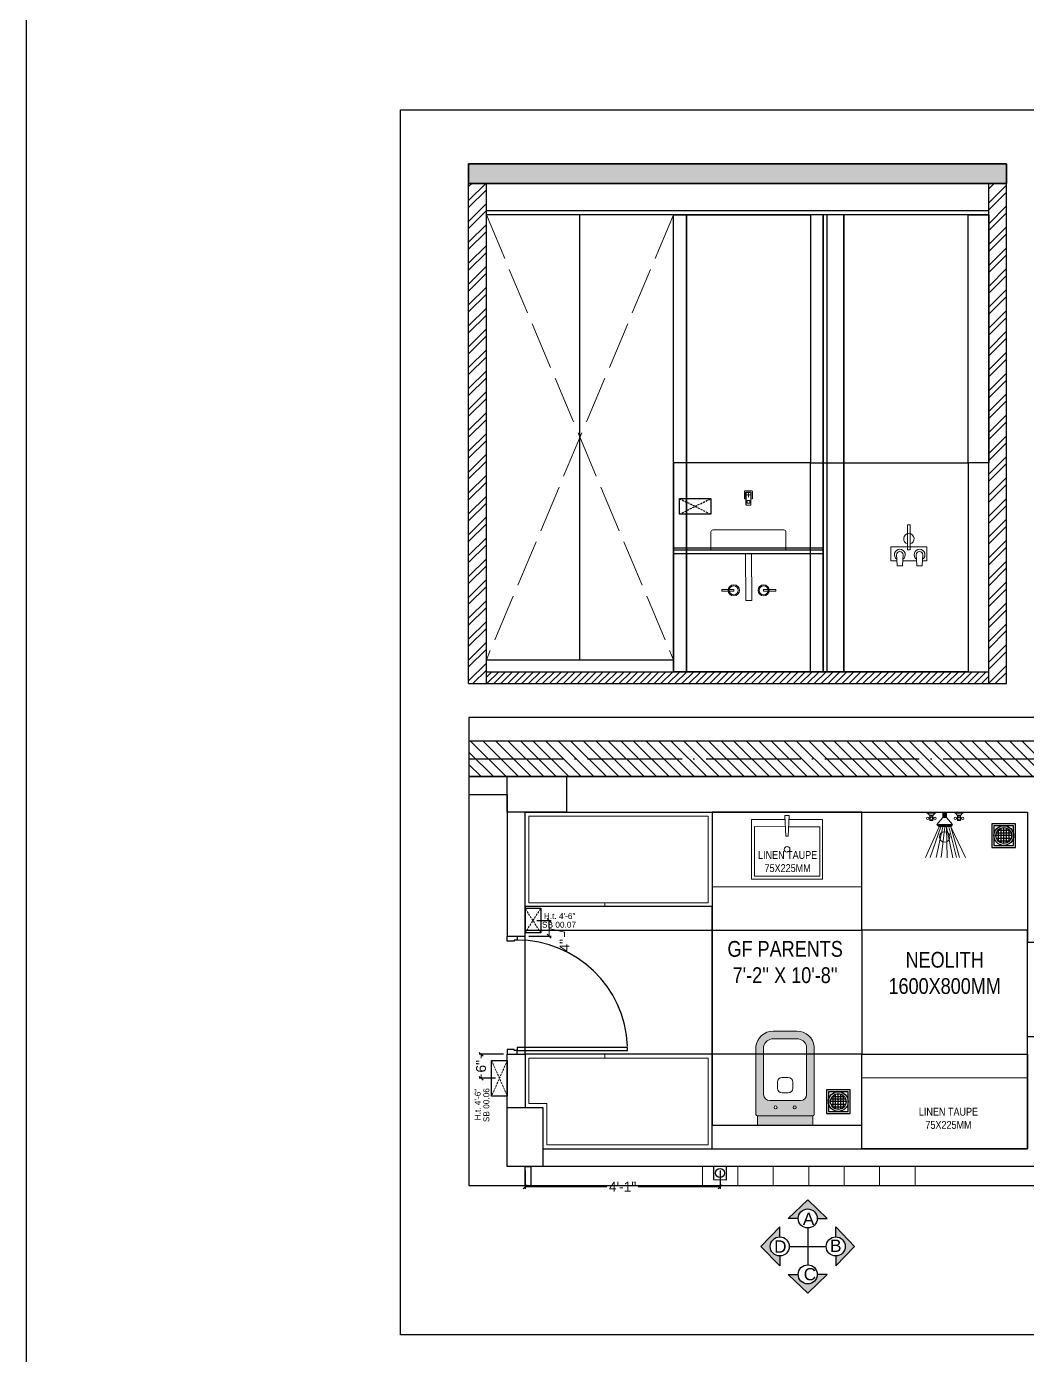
# Model space of a CAD drawing. Header units: millimetres. Extents: x 56222 to 3066687, y -650199 to -121287.
# Drawn here: x 155066.7 to 155320.7, y -180754.7 to -180417.3 of the extents above; entities that cross this region are included whole.
import ezdxf

# ---------------------------------------------------------------- set-up
doc = ezdxf.new("R2010")
doc.units = ezdxf.units.MM
doc.header["$MEASUREMENT"] = 0
doc.header["$PDMODE"] = 35
for name, pattern in [('ACAD_ISO02W100', [15, 12, -3]), ('ACAD_ISO04W100', [30, 24, -3, 0, -3]), ('DASHED', [0.75, 0.5, -0.25]), ('DASHED2', [0.375, 0.25, -0.125])]:
    doc.linetypes.add(name, pattern=pattern)
doc.layers.get('Defpoints').update_dxf_attribs({"color": 220})
for name, color, linetype in [('AR DOOR', 40, 'Continuous'), ('AR ELE-5', 134, 'Continuous'), ('SANIT', 232, 'Continuous'), ('str coll', 6, 'Continuous')]:
    doc.layers.add(name, color=color, linetype=linetype)
for name, color, linetype, lineweight in [('COLUMN', 1, 'Continuous', 30), ('dim05', 1, 'Continuous', 13), ('DIMENSIONS', 164, 'Continuous', 9), ('el', 7, 'Continuous', 20), ('ELEC-wires', 1, 'DASHED2', 13), ('Electrical', 84, 'Continuous', 30), ('FIRST FLOOR ( TEXT )', 7, 'Continuous', 9), ('Flooring', 253, 'Continuous', 30), ('FURNITURE', 32, 'Continuous', 9), ('GROUND FLOOR', 7, 'Continuous', 9), ('GROUND FLOOR  ( HATCH )', 251, 'Continuous', 9), ('GROUND FLOOR  ( PLINE )', 251, 'Continuous', 30), ('GROUND FLOOR ( STAIR )', 251, 'Continuous', 9), ('HACHA', 253, 'Continuous', 5), ('INT-MISCELLENOUS', 250, 'Continuous', 0), ('Text', 7, 'Continuous', 15), ('TILE', 14, 'Continuous', 9), ('UTILITY', 48, 'Continuous', 9), ('wall', 7, 'Continuous', 30), ('X_PLOT', 1, 'Continuous', 9), ('XX~SLAB ( BEAM )~ ( DIM )', 7, 'Continuous', 9), ('XX~STR BEAM', 5, 'ACAD_ISO02W100', 9)]:
    doc.layers.add(name, color=color, linetype=linetype, lineweight=lineweight)
doc.layers.add('hatch', color=253, linetype='Continuous', lineweight=0, transparency=0.4)
doc.styles.add('Arial', font='arial.ttf')
doc.styles.add('KATHA', font='swissc.ttf')
doc.styles.get("Standard").update_dxf_attribs({"font": 'arial.ttf', "height": 6})
doc.dimstyles.new('ISO-25', dxfattribs={"dimtxt": 2.5, "dimasz": 1, "dimexe": 0.5, "dimexo": 1, "dimtad": 0, "dimdec": 1, "dimlunit": 4, "dimtxsty": 'Standard', "dimblk": 'OBLIQUE', "dimcen": 2.5, "dimclrd": 1, "dimclre": 1, "dimclrt": 5, "dimadec": 0, "dimazin": 0, "dimtfac": 1, "dimtdec": 1, "dimtmove": 0, "dimatfit": 3, "dimfxl": 1, "dimlwd": -1, "dimarcsym": 0})

# ---------------------------------------------------------------- blocks, each defined once
blk = doc.blocks.new('404COK-E')
for p, q in [((0.82, 0, 1), (0.7, -2.68, 1)), ((-0.82, 0, 1), (-0.7, -2.68, 1)), ((-0.57, -2.8, 1), (0.57, -2.8, 1))]:
    blk.add_line(p, q)
for centre, radius, start, end in [((0, 0, 1), 1.38, 304.096, 235.904), ((0, 0, 1), 0.824, 0, 180), ((-0.57, -2.68, 1), 0.125, 180, 270), ((0.57, -2.68, 1), 0.125, 270, 0)]:
    blk.add_arc(centre, radius, start, end)
blk = doc.blocks.new('28')
at = {"layer": 'INT-MISCELLENOUS'}
for p, q in [((2734, 15226), (2801, 15226)), ((2734, 15158), (2734, 15225)), ((2747, 15158), (2734, 15158)), ((2744, 15215), (2744, 15169)), ((2744, 15214), (2744, 15170)), ((2791, 15215), (2745, 15215)), ((2745, 15214), (2745, 15170)), ((2746, 15213), (2745, 15191)), ((2745, 15190), (2745, 15169)), ((2745, 15169), (2745, 15169)), ((2745, 15169), (2747, 15169)), ((2790, 15215), (2746, 15215)), ((2790, 15215), (2746, 15215)), ((2746, 15213), (2748, 15212)), ((2746, 15168), (2747, 15168)), ((2746, 15168), (2747, 15168)), ((2789, 15213), (2747, 15213)), ((2747, 15166), (2747, 15105)), ((2748, 15212), (2748, 15105)), ((2788, 15192), (2748, 15192)), ((2756, 15143), (2756, 15122)), ((2778, 15145), (2758, 15145)), ((2763, 15192), (2773, 15192)), ((2768, 15212), (2768, 15172)), ((2780, 15122), (2780, 15143)), ((2788, 15212), (2790, 15213)), ((2788, 15105), (2788, 15212)), ((2789, 15169), (2790, 15169)), ((2789, 15168), (2791, 15168)), ((2789, 15168), (2790, 15168)), ((2789, 15168), (2790, 15168)), ((2789, 15105), (2789, 15166)), ((2801, 15158), (2789, 15158)), ((2791, 15191), (2790, 15213)), ((2790, 15169), (2790, 15169)), ((2791, 15170), (2791, 15214)), ((2791, 15169), (2791, 15190)), ((2792, 15169), (2792, 15215)), ((2792, 15170), (2792, 15214)), ((2802, 15225), (2802, 15158)), ((2788, 15104), (2748, 15104)), ((2748, 15104), (2748, 15104)), ((2758, 15120), (2778, 15120)), ((2788, 15104), (2788, 15104))]:
    blk.add_line(p, q, dxfattribs=at)
for centre, radius, start, end in [((2734, 15225), 0.5, 90, 180), ((2734, 15158), 0.5, 180, 270), ((2745, 15215), 0.5, 90, 180), ((2746, 15214), 1.75, 90, 180), ((2746, 15170), 1.75, 180, 270), ((2745, 15169), 0.5, 180, 270), ((2746, 15214), 1.54, 90, 180), ((2745, 15190), 0.5, 176.8709, 180.0001), ((2746, 15170), 1.54, 180, 270), ((2745, 15169), 0.5, 180.0001, 270), ((2747, 15213), 0.5, 90, 176.8709), ((2789, 15213), 0.5, 3.1291, 90), ((2790, 15214), 1.75, 0, 90), ((2790, 15214), 1.54, 0, 90), ((2790, 15170), 1.75, 270, 0), ((2790, 15170), 1.54, 270, 0), ((2790, 15169), 0.5, 270, 359.9999), ((2791, 15215), 0.5, 0, 90), ((2790, 15190), 0.5, 0, 3.1291), ((2791, 15169), 0.5, 270, 0), ((2801, 15225), 0.5, 0, 90), ((2801, 15158), 0.5, 270, 0), ((2748, 15105), 0.5, 180, 270), ((2788, 15105), 0.5, 270, 0)]:
    blk.add_arc(centre, radius, start, end, dxfattribs=at)
blk.add_ellipse((2789, 15166), major_axis=(0, -3.5), ratio=0.087489, start_param=4.267199, end_param=4.712542, dxfattribs=at)
for points, knots in [([(2747, 15169), (2747, 15169), (2747, 15169), (2747, 15169), (2747, 15168), (2747, 15167), (2747, 15167), (2747, 15166)], [0.1341546, 0.1341546, 0.1341546, 0.1341546, 0.2729105, 0.4084535, 0.5742392, 0.7712264, 1, 1, 1, 1]), ([(2756, 15143), (2756, 15143), (2756, 15144), (2756, 15144), (2757, 15145), (2757, 15145), (2758, 15145)], [0, 0, 0, 0, 0.263778, 0.516477, 0.767899, 1, 1, 1, 1]), ([(2778, 15145), (2778, 15145), (2779, 15145), (2780, 15144), (2780, 15144), (2780, 15143), (2780, 15143)], [0, 0, 0, 0, 0.263778, 0.516477, 0.767899, 1, 1, 1, 1]), ([(2789, 15168), (2789, 15168), (2789, 15168), (2789, 15169), (2789, 15169), (2789, 15169), (2789, 15169), (2789, 15169)], [0, 0, 0, 0, 0.01693, 0.2332864, 0.4356781, 0.6238469, 0.7791071, 0.7791071, 0.7791071, 0.7791071]), ([(2758, 15120), (2757, 15120), (2757, 15120), (2756, 15121), (2756, 15122), (2756, 15122), (2756, 15122)], [0, 0, 0, 0, 0.263778, 0.516477, 0.767899, 1, 1, 1, 1]), ([(2780, 15122), (2780, 15122), (2780, 15121), (2780, 15121), (2779, 15120), (2778, 15120), (2778, 15120)], [0, 0, 0, 0, 0.263778, 0.516477, 0.767899, 1, 1, 1, 1])]:
    blk.add_open_spline(points, degree=3, knots=knots, dxfattribs=at)
blk = doc.blocks.new('A$C3EC62B37')
at = {"layer": 'FURNITURE', "lineweight": 30, "ltscale": 0.25, "true_color": 0xffffff}
h = blk.add_hatch(color=7, dxfattribs=at)
h.dxf.hatch_style = 1
h.paths.add_polyline_path([(-12.22, 0), (-12.22, 2.35), (-26.26, 2.35), (-26.26, 0)])
h.paths.add_polyline_path([(-26.26, 2.35), (-12.22, 2.35, 0.414214), (-11.83, 2.74), (-11.83, 19.96, 0.388639), (-16.24, 23.87), (-22.38, 23.87, 0.379499), (-26.65, 19.96), (-26.65, 2.74, 0.414214)])
h.paths.add_polyline_path([(-15.35, 6.26), (-23.13, 6.26, -0.414214), (-24.7, 7.83), (-24.7, 19.96, -0.349567), (-22.37, 21.91), (-16.24, 21.91, -0.364948), (-13.78, 19.96), (-13.78, 7.83, -0.414214)], flags=16)
h.paths.add_polyline_path([(-18.46, 8.22), (-20.02, 8.22, -0.414214), (-21.2, 9.39), (-21.2, 10.96, -0.414214), (-20.02, 12.13), (-18.46, 12.13, -0.414214), (-17.28, 10.96), (-17.28, 9.39, -0.414214)], flags=0)
h.paths.add_polyline_path([(-22.06, 4.53, -1), (-21.27, 4.53, -1)], flags=16)
at = {"layer": 'FURNITURE', "color": 0, "linetype": 'ByBlock', "lineweight": -2}
for p, q in [((-22.24, 23.87), (-16.24, 23.87)), ((-22.24, 21.91), (-16.24, 21.91)), ((-26.65, 2.74), (-26.65, 19.96)), ((-24.7, 7.83), (-24.7, 19.96)), ((-13.78, 7.83), (-13.78, 19.96)), ((-11.83, 2.74), (-11.83, 19.96)), ((-21.2, 9.39), (-21.2, 10.96)), ((-20.02, 12.13), (-18.46, 12.13)), ((-17.28, 9.39), (-17.28, 10.96)), ((-20.02, 8.22), (-18.46, 8.22)), ((-23.13, 6.26), (-15.35, 6.26)), ((-26.26, 2.35), (-12.22, 2.35)), ((-26.26, 2.35), (-26.26, 0)), ((-26.26, 0), (-12.22, 0)), ((-26.26, 0), (-12.22, 0)), ((-12.22, 2.35), (-12.22, 0))]:
    blk.add_line(p, q, dxfattribs=at)
for centre in [(-21.66, 4.53), (-16.81, 4.53)]:
    blk.add_circle(centre, 0.391, dxfattribs=at)
for centre, radius, start, end in [((-22.31, 19.5), 4.37, 89.0873, 174.0395), ((-16.17, 19.5), 4.37, 5.9605, 90.9127), ((-22.31, 19.48), 2.44, 88.437, 168.6348), ((-16.17, 19.48), 2.44, 11.3652, 91.563), ((-20.02, 10.96), 1.17, 90, 180), ((-18.46, 10.96), 1.17, 0, 90), ((-23.13, 7.83), 1.57, 180, 270), ((-20.02, 9.39), 1.17, 180, 270), ((-18.46, 9.39), 1.17, 270, 0), ((-15.35, 7.83), 1.57, 270, 0), ((-26.26, 2.74), 0.391, 180, 270), ((-12.22, 2.74), 0.391, 270, 0)]:
    blk.add_arc(centre, radius, start, end, dxfattribs=at)
blk = doc.blocks.new('*U25')
for points in [[(-40, 0), (0, 0), (0, 30), (10, 30), (10, 100), (-40, 100)], [(0, 0), (0, -1120), (30, -1120), (30, 0)], [(1160, 0), (1120, 0), (1120, 30), (1110, 30), (1110, 100), (1160, 100)]]:
    blk.add_lwpolyline(points, close=True)
at = {"layer": 'AR ELE-5', "linetype": 'ByBlock', "ltscale": 15}
blk.add_arc((-2, 1), 1122, 272.373, 359.9653, dxfattribs=at)
blk = doc.blocks.new('A$C07311617')
at = {"layer": 'UTILITY'}
h = blk.add_hatch(color=7, dxfattribs=at)
h.paths.add_polyline_path([(-3.13, 2.02), (-3.13, 0), (-3.74, 0), (-3.74, 0.46), (-3.74, 1.42)])
h.paths.add_polyline_path([(-3.13, 0), (-3.13, -0.46), (-3.13, -2.02), (-3.74, -1.59), (-3.74, -0.46), (-3.74, 0)])
h = blk.add_hatch(color=7, dxfattribs=at)
h.paths.add_polyline_path([(0, 0.46), (0, 0), (-1.35, 0), (-1.35, 0.46)])
h.paths.add_polyline_path([(0, 0), (0, -0.46), (-1.35, -0.46), (-1.35, 0)])
at = {"layer": 'UTILITY', "color": 7}
for p, q in [((-3.74, 1.42), (-11.52, 4.9)), ((-3.74, 0.94), (-11.52, 3.66)), ((-1.74, 3.79), (-1.74, 4.05)), ((-1.47, 3.79), (-1.47, 4.05)), ((-0.8, 3.9), (-0.8, 2.88)), ((-0.27, 2.44), (-0.27, 4.33)), ((-3.74, 0.46), (-11.52, 2.15)), ((-3.74, 0), (-11.52, 0.93)), ((-3.13, 2.02), (-3.74, 1.42)), ((-3.13, -0.46), (-3.13, 2.02)), ((-1.35, 0.46), (-3.13, 2.02)), ((-3.13, 0.46), (-3.13, 1.42)), ((-1.74, 2.99), (-1.74, 2.72)), ((-1.47, 2.99), (-1.47, 2.72)), ((-1.35, -0.46), (-1.35, 0.46)), ((-1.35, 0.46), (0, 0.46)), ((0, -0.46), (0, 0.46)), ((-3.74, -0.46), (-11.62, -0.61)), ((-3.74, -0.46), (-11.57, -2.09)), ((-3.74, -1.03), (-11.52, -2.96)), ((-3.74, -1.59), (-11.52, -5.3)), ((-3.74, -1.59), (-11.52, -3.73)), ((-3.74, -1.59), (-3.13, -2.02)), ((-3.13, -0.46), (-3.13, -2.02)), ((-1.35, -0.46), (-3.13, -2.02)), ((-1.74, -3.22), (-1.74, -2.95)), ((-1.47, -3.22), (-1.47, -2.95)), ((-1.35, -0.46), (0, -0.46)), ((-0.8, -4.13), (-0.8, -3.11)), ((-0.27, -2.68), (-0.27, -4.56)), ((-1.74, -4.02), (-1.74, -4.29)), ((-1.47, -4.02), (-1.47, -4.29))]:
    blk.add_line(p, q, dxfattribs=at)
for points in [[(-1.07, 2.99), (-2.14, 2.99), (-2.14, 3.79), (-1.07, 3.79)], [(-1.07, -3.22), (-2.14, -3.22), (-2.14, -4.02), (-1.07, -4.02)]]:
    blk.add_lwpolyline(points, close=True, dxfattribs=at)
for points in [[(-1.35, 0.46), (-3.13, 2.02)], [(-3.13, -2.02), (-1.35, -0.46)]]:
    blk.add_lwpolyline(points, dxfattribs=at)
for centre, radius in [((-1.6, 4.32), 0.298), ((-1.6, 3.39), 0.298), ((-6.31, 0), 1.33), ((-1.6, 2.45), 0.298), ((-1.6, -2.69), 0.298), ((-1.6, -3.62), 0.298), ((-1.6, -4.55), 0.298)]:
    blk.add_circle(centre, radius, dxfattribs=at)
for centre, start, end in [((-1.47, 5.26), 285.2551, 344.7449), ((-1.47, 1.52), 15.2551, 74.7449), ((-1.47, -1.75), 285.2551, 344.7449), ((-1.47, -5.49), 15.2551, 74.7449)]:
    blk.add_arc(centre, 1.52, start, end, dxfattribs=at)
blk = doc.blocks.new('6616')
at = {"color": 242, "linetype": 'DASHED', "true_color": 0xcd2027}
for p, q in [((386784.79, -36915.77), (386775.78, -36911.78)), ((386784.79, -36911.78), (386775.78, -36915.77))]:
    blk.add_line(p, q, dxfattribs=at)
at = {"layer": 'ELEC-wires', "color": 5, "linetype": 'ByBlock', "lineweight": 30, "ltscale": 4}
blk.add_lwpolyline([(386775.78, -36911.78), (386784.79, -36911.78), (386784.79, -36915.77), (386775.78, -36915.77)], close=True, dxfattribs=at)
blk = doc.blocks.new('_Oblique')
at = {"layer": 'wall', "color": 0, "lineweight": -2}
blk.add_line((-0.5, -0.5), (0.5, 0.5), dxfattribs=at)
blk = doc.blocks.new('*D522')
at = {"layer": 'Defpoints', "color": 0, "lineweight": 25, "transparency": 16777216}
for p in [(155195.22, -180644.26), (155199.36, -180644.26), (155193.22, -180648.21)]:
    blk.add_point(p, dxfattribs=at)
at = {"layer": 'dim05', "color": 1, "linetype": 'Continuous', "lineweight": -2, "transparency": 16777216}
for p, q in [((155196.22, -180644.26), (155199.86, -180644.26)), ((155194.22, -180648.21), (155199.86, -180648.21))]:
    blk.add_line(p, q, dxfattribs=at)
at = {"layer": 'dim05', "color": 1, "linetype": 'Continuous', "transparency": 16777216}
for p, q in [((155199.36, -180648.21), (155199.36, -180644.26)), ((155199.36, -180646.23), (155203.24, -180647.17)), ((155203.24, -180647.17), (155203.24, -180648.42))]:
    blk.add_line(p, q, dxfattribs=at)
at = {"layer": 'dim05', "color": 1, "transparency": 16777216}
for p, rotation in [((155199.36, -180644.26), 90), ((155199.36, -180648.21), 270)]:
    blk.add_blockref('_Oblique', p, dxfattribs=dict(at, rotation=rotation))
at = {"layer": 'dim05', "color": 5, "lineweight": 25, "transparency": 16777216, "insert": (155203.24, -180650.53), "char_height": 2.5, "attachment_point": 5, "rotation": 90, "style": 'Arial'}
blk.add_mtext('4"', dxfattribs=at)
blk = doc.blocks.new('*D523')
at = {"layer": 'Defpoints', "color": 0, "lineweight": 25, "transparency": 16777216}
for p in [(155182.06, -180678.21), (155188.72, -180678.21), (155186.72, -180684.3)]:
    blk.add_point(p, dxfattribs=at)
at = {"layer": 'dim05', "color": 1, "linetype": 'Continuous', "lineweight": -2, "transparency": 16777216}
for p, q in [((155187.72, -180678.21), (155181.56, -180678.21)), ((155185.72, -180684.3), (155181.56, -180684.3))]:
    blk.add_line(p, q, dxfattribs=at)
at = {"layer": 'dim05', "color": 1, "linetype": 'Continuous', "transparency": 16777216}
for p, q in [((155182.06, -180678.21), (155182.06, -180679.19)), ((155182.06, -180684.3), (155182.06, -180683.32))]:
    blk.add_line(p, q, dxfattribs=at)
at = {"layer": 'dim05', "color": 1, "transparency": 16777216}
for p, rotation in [((155182.06, -180678.21), 90), ((155182.06, -180684.3), 270)]:
    blk.add_blockref('_Oblique', p, dxfattribs=dict(at, rotation=rotation))
at = {"layer": 'dim05', "color": 5, "lineweight": 25, "transparency": 16777216, "insert": (155182.06, -180681.25), "char_height": 2.5, "attachment_point": 5, "rotation": 90, "style": 'Arial'}
blk.add_mtext('6"', dxfattribs=at)
blk = doc.blocks.new('*D524')
at = {"layer": 'Defpoints', "color": 0, "lineweight": 25, "transparency": 16777216}
for p in [(155193.22, -180706.71), (155242.71, -180706.71), (155242.71, -180711.83)]:
    blk.add_point(p, dxfattribs=at)
at = {"layer": 'dim05', "color": 1, "linetype": 'Continuous', "lineweight": -2, "transparency": 16777216}
for p, q in [((155193.22, -180707.71), (155193.22, -180712.33)), ((155242.71, -180707.71), (155242.71, -180712.33))]:
    blk.add_line(p, q, dxfattribs=at)
at = {"layer": 'dim05', "color": 1, "linetype": 'Continuous', "transparency": 16777216}
for p, q in [((155193.22, -180711.83), (155213.97, -180711.83)), ((155242.71, -180711.83), (155221.96, -180711.83))]:
    blk.add_line(p, q, dxfattribs=at)
at = {"layer": 'dim05', "color": 1, "transparency": 16777216, "rotation": 180}
blk.add_blockref('_Oblique', (155193.22, -180711.83), dxfattribs=at)
at = {"layer": 'dim05', "color": 1, "transparency": 16777216}
blk.add_blockref('_Oblique', (155242.71, -180711.83), dxfattribs=at)
at = {"layer": 'dim05', "color": 5, "lineweight": 25, "transparency": 16777216, "insert": (155217.97, -180711.83), "char_height": 2.5, "attachment_point": 5, "style": 'Arial'}
blk.add_mtext('4\'-1"', dxfattribs=at)
blk = doc.blocks.new('NAHNYsquare')
at = {"color": 253}
for p, q in [((5, -2.99), (1, -2.99)), ((4.89, -2.32), (1.11, -2.32)), ((4.49, -1.65), (1.51, -1.65)), ((1.67, -4.48), (1.67, -1.49)), ((2.33, -4.87), (2.33, -1.1)), ((3, -0.99), (3, -4.99)), ((3.67, -4.87), (3.67, -1.1)), ((4.33, -4.48), (4.33, -1.49)), ((4.89, -3.65), (1.11, -3.65)), ((4.49, -4.32), (1.51, -4.32))]:
    blk.add_line(p, q, dxfattribs=at)
for points in [[(0, -5.99), (6, -5.99), (6, 0.01), (0, 0.01)], [(0.5, -5.49), (5.5, -5.49), (5.5, -0.49), (0.5, -0.49)]]:
    blk.add_lwpolyline(points, close=True)
for radius in [2.5, 2]:
    blk.add_circle((3, -2.99), radius)

msp = doc.modelspace()

# ---------------------------------------------------------------- hatches: boundary and pattern name
at = {"layer": 'GROUND FLOOR  ( HATCH )'}
h = msp.add_hatch(dxfattribs=at)
h.set_pattern_fill('ANSI31', color=6, scale=18, angle=90, style=0)
h.set_pattern_definition([(135, (-7275.956, -297139.3955), (-1.590990258, -1.590990258), [])])
h.paths.add_polyline_path([(155178.979, -180598.71), (155178.979, -180607.71), (155343.218, -180607.71), (155343.218, -180598.71)])
at = {"layer": 'hatch'}
h = msp.add_hatch(dxfattribs=at)
h.set_pattern_fill('AR-CONC', color=256, scale=0.5)
h.set_pattern_definition([(50, (10306.8077, -2394.3197), (3.586300913, -0.313760675), [0.375, -4.125]), (355, (10306.8077, -2394.3197), (-0.69375667, 3.76096067), [0.3, -3.3]), (100.4514445, (10307.1066, -2394.346), (2.892544234, 3.447199955), [0.31870096, -3.50571056]), (46.1842, (10306.8077, -2393.3197), (5.33620665, -0.8275964), [0.5625, -6.1875]), (96.6356355, (10307.2524, -2393.3887), (4.67330973, 4.870593), [0.47805171, -5.2585688]), (351.184164, (10306.8077, -2393.3197), (4.67330973, 4.870593), [0.45, -4.95]), (21, (10307.3077, -2393.5697), (2.98453526, -2.013094453), [0.375, -4.125]), (326, (10307.3077, -2393.5697), (1.21657666, 3.625750225), [0.3, -3.3]), (71.4514447, (10307.5564, -2393.7374), (4.201111884, 1.612655764), [0.31870095, -3.50571056]), (37.5, (10306.8077, -2394.3197), (0.0607992766, 1.664469269), [0, -3.26, 0, -3.35, 0, -3.3125]), (7.5, (10306.8077, -2394.3197), (1.315347687, 1.97205856), [0, -1.91, 0, -3.185, 0, -1.2625]), (327.5, (10305.6927, -2394.3197), (2.669112181, -0.112774359), [0, -1.25, 0, -3.9, 0, -5.175]), (317.5, (10305.1927, -2394.3197), (2.915930847, 0.500524912), [0, -1.625, 0, -2.59, 0, -3.675])])
h.paths.add_polyline_path([(155178.91, -180452.08), (155178.91, -180457.08), (155315.41, -180457.08), (155315.41, -180452.08)])
at = {"layer": 'hatch', "ltscale": 10}
h = msp.add_hatch(dxfattribs=at)
h.set_pattern_fill('ANSI32', color=256, scale=10, style=0)
h.set_pattern_definition([(45, (10306.8077, -2394.3197), (-2.65165043, 2.65165043), []), (45, (10308.5755, -2394.3197), (-2.65165043, 2.65165043), [])])
h.paths.add_polyline_path([(155183.41, -180457.08), (155178.91, -180457.08), (155178.91, -180584.08), (155183.41, -180584.08)])
h.paths.add_polyline_path([(155310.91, -180584.08), (155315.41, -180584.08), (155315.41, -180457.08), (155310.91, -180457.08)])
at = {"layer": 'hatch'}
h = msp.add_hatch(dxfattribs=at)
h.set_pattern_fill('ANSI31', color=256, scale=10)
h.set_pattern_definition([(45, (10306.8077, -2394.3197), (-0.8838834765, 0.8838834765), [])])
h.paths.add_polyline_path([(155183.41, -180581.08), (155183.41, -180584.08), (155310.91, -180584.08), (155310.91, -180581.08)])
at = {"layer": 'Text', "true_color": 0x939598}
h = msp.add_hatch(color=252, dxfattribs=at)
h.dxf.hatch_style = 1
h.paths.add_polyline_path([(155276.83, -180726.986), (155272.069, -180722.032), (155272.069, -180724.566, -1), (155272.069, -180729.407), (155272.069, -180731.941)])
h.paths.add_polyline_path([(155269.921, -180734.089), (155267.387, -180734.089, -0.4142136), (155264.966, -180736.509, -0.4142136), (155262.546, -180734.089), (155260.012, -180734.089), (155264.966, -180738.85)])
h.paths.add_polyline_path([(155257.864, -180731.941), (155257.864, -180729.407, -1), (155257.864, -180724.566), (155257.864, -180722.032), (155253.102, -180726.986)])
h.paths.add_polyline_path([(155264.966, -180717.464, -0.4142136), (155267.387, -180719.884), (155269.921, -180719.884), (155264.966, -180715.123), (155260.012, -180719.884), (155262.546, -180719.884, -0.4142136)])

# ---------------------------------------------------------------- linework, layer by layer
at = {"color": 6, "lineweight": 30}
for p, q in [((155310.91, -180464.08), (155183.41, -180464.08)), ((155310.91, -180465.08), (155183.41, -180465.08))]:
    msp.add_line(p, q, dxfattribs=at)
at = {"layer": 'COLUMN'}
for points in [[(155188.718, -180616.71), (155188.718, -180607.71), (155203.718, -180607.71), (155203.718, -180616.71)], [(155188.718, -180691.71), (155197.718, -180691.71), (155197.718, -180706.71), (155188.718, -180706.71)]]:
    msp.add_lwpolyline(points, close=True, dxfattribs=at)
at = {"layer": 'dim05', "color": 1, "lineweight": 35}
for p, q in [((155315.41, -180452.08), (155178.91, -180452.08)), ((155178.91, -180452.08), (155178.91, -180457.08)), ((155315.41, -180452.08), (155315.41, -180457.08)), ((155315.41, -180457.08), (155178.91, -180457.08))]:
    msp.add_line(p, q, dxfattribs=at)
at = {"layer": 'DIMENSIONS', "color": 18, "lineweight": 30, "true_color": 0x000000}
for p, q in [((155264.966, -180715.123), (155260.012, -180719.884)), ((155264.966, -180715.123), (155269.921, -180719.884)), ((155262.546, -180719.884), (155260.012, -180719.884)), ((155267.387, -180719.884), (155269.921, -180719.884)), ((155253.102, -180726.986), (155257.864, -180722.032)), ((155257.864, -180724.566), (155257.864, -180722.032)), ((155272.069, -180724.566), (155272.069, -180722.032)), ((155276.83, -180726.986), (155272.069, -180722.032)), ((155253.102, -180726.986), (155257.864, -180731.941)), ((155257.864, -180729.407), (155257.864, -180731.941))]:
    msp.add_line(p, q, dxfattribs=at)
at = {"layer": 'Flooring', "ltscale": 4}
msp.add_line((155183.41, -180581.08), (155310.91, -180581.08), dxfattribs=at)
at = {"layer": 'FURNITURE', "linetype": 'ACAD_ISO02W100', "lineweight": 5}
for p, q in [((155183.41, -180465.08), (155230.91, -180578.08)), ((155230.91, -180465.08), (155183.41, -180578.08))]:
    msp.add_line(p, q, dxfattribs=at)
at = {"layer": 'FURNITURE', "lineweight": 30}
for p, q in [((155207.16, -180578.08), (155207.16, -180465.08)), ((155230.91, -180581.08), (155230.91, -180465.08)), ((155183.41, -180578.08), (155230.91, -180578.08))]:
    msp.add_line(p, q, dxfattribs=at)
at = {"layer": 'FURNITURE'}
for p, q in [((155278.718, -180635.71), (155240.718, -180635.71)), ((155213.468, -180639.71), (155213.468, -180640.71)), ((155213.468, -180679.21), (155213.468, -180678.21))]:
    msp.add_line(p, q, dxfattribs=at)
at = {"layer": 'FURNITURE', "lineweight": 30}
msp.add_lwpolyline([(155193.218, -180640.71), (155193.218, -180616.71), (155240.718, -180616.71), (155240.718, -180640.71)], close=True, dxfattribs=at)
at = {"layer": 'FURNITURE'}
for points in [[(155194.218, -180617.71), (155239.718, -180617.71), (155239.718, -180639.71), (155194.218, -180639.71)], [(155259.439, -180622.828), (155260.01, -180622.828), (155260.268, -180617.531), (155259.188, -180617.531)], [(155278.718, -180702.21), (155278.718, -180684.21), (155320.718, -180684.21), (155320.718, -180702.21)]]:
    msp.add_lwpolyline(points, close=True, dxfattribs=at)
for points in [[(155260.216, -180618.611), (155268.727, -180618.626), (155268.718, -180633.72), (155250.718, -180633.699), (155250.727, -180618.605), (155259.239, -180618.611)], [(155260.128, -180620.412), (155268.005, -180620.426), (155267.998, -180632.999), (155251.438, -180632.98), (155251.446, -180620.406), (155259.324, -180620.411)], [(155198.718, -180701.21), (155239.718, -180701.21), (155239.718, -180679.21), (155194.218, -180679.21), (155194.218, -180690.71)], [(155194.218, -180690.71), (155198.718, -180690.71), (155198.718, -180701.21)]]:
    msp.add_lwpolyline(points, dxfattribs=at)
at = {"layer": 'FURNITURE', "lineweight": 30}
for points in [[(155197.718, -180702.21), (155240.718, -180702.21), (155240.718, -180678.21), (155193.218, -180678.21), (155193.218, -180691.71)], [(155193.218, -180711.499), (155193.218, -180706.71), (155194.718, -180706.71), (155194.718, -180711.499)]]:
    msp.add_lwpolyline(points, dxfattribs=at)
at = {"layer": 'FURNITURE'}
msp.add_circle((155259.722, -180626.173), 0.72, dxfattribs=at)
at = {"layer": 'GROUND FLOOR'}
for p, q in [((155178.979, -180598.71), (155355.684, -180598.71)), ((155178.979, -180607.71), (155355.684, -180607.71)), ((155188.718, -180616.71), (155188.717, -180648.206)), ((155193.218, -180616.71), (155320.718, -180616.71)), ((155193.218, -180616.71), (155193.218, -180691.71)), ((155240.718, -180702.21), (155240.718, -180616.71)), ((155278.718, -180702.21), (155278.718, -180616.71)), ((155320.718, -180670.71), (155320.718, -180616.71)), ((155188.717, -180648.206), (155193.217, -180648.206)), ((155188.718, -180678.21), (155188.718, -180706.71)), ((155188.718, -180678.21), (155193.218, -180678.21)), ((155197.718, -180702.21), (155320.718, -180702.21)), ((155188.718, -180706.71), (155343.218, -180706.71))]:
    msp.add_line(p, q, dxfattribs=at)
at = {"layer": 'GROUND FLOOR', "color": 1, "linetype": 'ACAD_ISO04W100'}
msp.add_line((155178.979, -180603.21), (155343.218, -180603.21), dxfattribs=at)
at = {"layer": 'GROUND FLOOR', "color": 6, "lineweight": 30}
msp.add_lwpolyline([(155178.979, -180607.71), (155343.218, -180607.71), (155343.218, -180598.71), (155178.979, -180598.71)], dxfattribs=at)
at = {"layer": 'GROUND FLOOR  ( PLINE )'}
for points in [[(155178.979, -180612.21), (155188.718, -180612.21), (155188.717, -180648.206), (155193.217, -180648.206), (155193.218, -180616.71), (155320.718, -180616.71), (155320.718, -180649.71), (155325.218, -180649.71), (155325.218, -180616.71), (155343.218, -180616.71), (155343.218, -180607.71), (155178.979, -180607.71)], [(155320.718, -180702.21), (155320.718, -180673.715), (155325.218, -180673.715), (155325.218, -180702.21), (155343.218, -180702.21), (155343.218, -180706.71), (155188.718, -180706.71), (155188.718, -180678.21), (155193.218, -180678.21), (155193.218, -180691.71)], [(155240.718, -180696.21), (155278.718, -180696.21)], [(155197.718, -180702.21), (155320.718, -180702.21)]]:
    msp.add_lwpolyline(points, dxfattribs=at)
at = {"layer": 'GROUND FLOOR ( STAIR )'}
for p, q in [((155238.218, -180706.71), (155238.218, -180711.499)), ((155247.218, -180706.71), (155247.218, -180711.499)), ((155256.218, -180706.71), (155256.218, -180711.499)), ((155265.218, -180706.71), (155265.218, -180711.499)), ((155274.218, -180706.71), (155274.218, -180711.499)), ((155283.218, -180706.71), (155283.218, -180711.499)), ((155292.218, -180706.71), (155292.218, -180711.499))]:
    msp.add_line(p, q, dxfattribs=at)
at = {"layer": 'HACHA', "color": 5, "lineweight": 30}
for p, q in [((155268.91, -180581.08), (155268.91, -180465.08)), ((155269.91, -180581.08), (155269.91, -180465.08))]:
    msp.add_line(p, q, dxfattribs=at)
at = {"layer": 'str coll', "color": 252, "lineweight": 5, "true_color": 0x939598}
for points in [[(155249.155, -180551.08), (155250.666, -180551.08), (155250.744, -180562.963), (155249.233, -180562.963)], [(155246.204, -180560.194), (155243.128, -180560.194), (155243.128, -180560.604), (155246.204, -180560.604)], [(155253.773, -180560.194), (155256.848, -180560.194), (155256.848, -180560.604), (155253.773, -180560.604)]]:
    msp.add_lwpolyline(points, close=True, dxfattribs=at)
for centre, radius in [((155246.204, -180560.399), 1.429), ((155253.773, -180560.399), 1.429), ((155246.204, -180560.399), 1.143), ((155253.773, -180560.399), 1.143)]:
    msp.add_circle(centre, radius, dxfattribs=at)
at = {"layer": 'Text', "color": 18, "lineweight": 30, "true_color": 0x000000}
for p, q in [((155264.966, -180722.305), (155264.966, -180731.668)), ((155276.83, -180726.986), (155272.069, -180731.941)), ((155272.069, -180729.407), (155272.069, -180731.941))]:
    msp.add_line(p, q, dxfattribs=at)
for points in [[(155260.284, -180726.986), (155269.648, -180726.986)], [(155264.966, -180738.85), (155260.014, -180734.085), (155262.546, -180734.087)], [(155264.966, -180738.85), (155269.918, -180734.085), (155267.387, -180734.087)]]:
    msp.add_lwpolyline(points, dxfattribs=at)
for centre in [(155264.966, -180719.884), (155257.864, -180726.986), (155272.069, -180726.986), (155264.966, -180734.089)]:
    msp.add_circle(centre, 2.421, dxfattribs=at)
at = {"layer": 'TILE', "color": 1, "linetype": 'Continuous', "lineweight": 25}
msp.add_lwpolyline([(155066.713, -179491.172), (157411.924, -179491.172), (157411.924, -181613.565), (155066.713, -181613.565)], close=True, dxfattribs=at)
at = {"layer": 'UTILITY', "ltscale": 3}
msp.add_lwpolyline([(155259.427, -180550.08), (155240.394, -180550.08), (155240.394, -180545.578, -0.4142136), (155240.894, -180545.078), (155258.927, -180545.078, -0.4142136), (155259.427, -180545.578)], format="xyb", close=True, dxfattribs=at)
at = {"layer": 'UTILITY', "ltscale": 3, "elevation": 0.5}
msp.add_lwpolyline([(155290.325, -180543.787), (155290.927, -180543.787), (155290.927, -180550.12), (155290.325, -180550.12)], close=True, dxfattribs=at)
at = {"layer": 'UTILITY', "ltscale": 3}
for points, elevation in [([(155287.592, -180552.946), (155286.094, -180552.946), (155286.094, -180549.332), (155295.159, -180549.332), (155295.159, -180552.946), (155294.092, -180552.946)], 0.5), ([(155292.592, -180552.946), (155289.092, -180552.946)], 1)]:
    msp.add_lwpolyline(points, dxfattribs=dict(at, elevation=elevation))
msp.add_arc((155290.626, -180547.316, 0.5), 1.322, 283.15447, 256.84553, dxfattribs=at)
at = {"layer": 'wall', "lineweight": 30}
for p, q in [((155178.91, -180584.08), (155178.91, -180457.08)), ((155183.41, -180584.08), (155183.41, -180457.08)), ((155310.91, -180584.08), (155310.91, -180457.08)), ((155315.41, -180584.08), (155315.41, -180457.08)), ((155178.91, -180584.08), (155315.41, -180584.08))]:
    msp.add_line(p, q, dxfattribs=at)
at = {"layer": 'wall', "color": 18, "lineweight": 25, "true_color": 0x000000}
for p, q in [((155230.91, -180550.08), (155268.91, -180550.08)), ((155230.91, -180551.08), (155268.91, -180551.08))]:
    msp.add_line(p, q, dxfattribs=at)
at = {"layer": 'wall', "lineweight": 30}
msp.add_lwpolyline([(155178.979, -180592.667), (155178.979, -180711.499), (155355.684, -180711.499), (155355.684, -180592.667)], close=True, dxfattribs=at)
at = {"layer": 'X_PLOT', "linetype": 'ACAD_ISO04W100', "lineweight": 30}
msp.add_line((155178.979, -180603.21), (155355.684, -180603.21), dxfattribs=at)
at = {"layer": 'XX~SLAB ( BEAM )~ ( DIM )', "color": 242, "linetype": 'DASHED', "lineweight": 25, "true_color": 0xcd2027}
for p, q in [((155232.392, -180537.08), (155240.392, -180541.08)), ((155232.392, -180541.08), (155240.392, -180537.08))]:
    msp.add_line(p, q, dxfattribs=at)
at = {"layer": 'XX~SLAB ( BEAM )~ ( DIM )', "color": 242, "linetype": 'DASHED', "true_color": 0xcd2027}
for p, q in [((155193.217, -180647.389), (155197.217, -180641.126)), ((155197.217, -180647.389), (155193.218, -180641.126))]:
    msp.add_line(p, q, dxfattribs=at)
at = {"layer": 'XX~SLAB ( BEAM )~ ( DIM )', "color": 1, "lineweight": 30}
msp.add_lwpolyline([(155161.626, -180438.367), (155718.451, -180438.367), (155718.451, -180749.423), (155161.626, -180749.423)], close=True, dxfattribs=at)
at = {"layer": 'XX~SLAB ( BEAM )~ ( DIM )', "color": 27, "lineweight": 25, "true_color": 0x7d5120}
for points in [[(155230.91, -180465.08), (155234.162, -180465.08), (155234.162, -180528.03), (155230.91, -180528.03)], [(155234.162, -180465.08), (155265.658, -180465.08), (155265.658, -180528.03), (155234.162, -180528.03)], [(155268.91, -180465.08), (155265.658, -180465.08), (155265.658, -180528.03), (155268.91, -180528.03)], [(155274.162, -180465.08), (155268.91, -180465.08), (155268.91, -180528.03), (155274.162, -180528.03)], [(155305.658, -180465.08), (155274.162, -180465.08), (155274.162, -180528.03), (155305.658, -180528.03)], [(155305.658, -180465.08), (155310.91, -180465.08), (155310.91, -180528.03), (155305.658, -180528.03)], [(155230.91, -180581.08), (155234.162, -180581.08), (155234.162, -180528.03), (155230.91, -180528.03)], [(155234.162, -180581.08), (155265.658, -180581.08), (155265.658, -180528.03), (155234.162, -180528.03)], [(155268.91, -180581.08), (155265.658, -180581.08), (155265.658, -180528.03), (155268.91, -180528.03)], [(155274.162, -180581.08), (155268.91, -180581.08), (155268.91, -180528.03), (155274.162, -180528.03)], [(155305.658, -180581.08), (155274.162, -180581.08), (155274.162, -180528.03), (155305.658, -180528.03)], [(155305.658, -180581.08), (155310.91, -180581.08), (155310.91, -180528.03), (155305.658, -180528.03)], [(155268.91, -180549.584), (155268.91, -180581.08), (155230.91, -180581.08), (155230.91, -180549.584)]]:
    msp.add_lwpolyline(points, close=True, dxfattribs=at)
at = {"layer": 'XX~SLAB ( BEAM )~ ( DIM )', "color": 34, "lineweight": 25}
for points in [[(155278.718, -180646.714), (155278.718, -180616.71), (155240.718, -180616.71), (155240.718, -180646.714)], [(155278.718, -180646.714), (155278.718, -180616.71), (155320.718, -180616.71), (155320.718, -180646.714)], [(155240.718, -180646.714), (155240.718, -180640.71), (155193.218, -180640.71), (155193.218, -180646.714)], [(155278.718, -180646.714), (155278.718, -180678.21), (155240.718, -180678.21), (155240.718, -180646.714)], [(155278.718, -180646.714), (155278.718, -180678.21), (155320.718, -180678.21), (155320.718, -180646.714)], [(155278.718, -180696.21), (155278.718, -180678.21), (155240.718, -180678.21), (155240.718, -180696.21)], [(155278.718, -180702.21), (155278.718, -180678.21), (155320.718, -180678.21), (155320.718, -180702.21)]]:
    msp.add_lwpolyline(points, close=True, dxfattribs=at)
at = {"layer": 'XX~SLAB ( BEAM )~ ( DIM )'}
msp.add_lwpolyline([(155193.218, -180678.21), (155193.218, -180640.71), (155240.718, -180640.71), (155240.718, -180678.21)], close=True, dxfattribs=at)
at = {"layer": 'XX~SLAB ( BEAM )~ ( DIM )', "color": 1, "lineweight": 25}
msp.add_lwpolyline([(155240.718, -180646.714), (155240.718, -180678.21), (155193.218, -180678.21), (155193.218, -180646.714)], close=True, dxfattribs=at)
at = {"layer": 'XX~SLAB ( BEAM )~ ( DIM )', "color": 6, "lineweight": 30}
msp.add_lwpolyline([(155244.368, -180710.037), (155244.368, -180706.718), (155241.058, -180706.701), (155241.058, -180710.02)], close=True, dxfattribs=at)
msp.add_circle((155242.713, -180708.365), 1.155, dxfattribs=at)
at = {"layer": 'XX~STR BEAM', "lineweight": 30}
for points in [[(155232.392, -180541.08), (155232.392, -180537.08), (155240.392, -180537.08), (155240.392, -180541.08)], [(155197.217, -180647.389), (155193.217, -180647.389), (155193.217, -180641.126), (155197.217, -180641.126)]]:
    msp.add_lwpolyline(points, close=True, dxfattribs=at)

# ---------------------------------------------------------------- block references
at = {"layer": 'AR DOOR', "linetype": 'ByBlock', "lineweight": -2, "extrusion": (0, 0, -1), "xscale": -0.02500332000264408, "yscale": 0.02500332000264408, "zscale": -0.02500332000264408, "rotation": 270}
msp.add_blockref('*U25', (-155191.217, -180677.209), dxfattribs=at)
at = {"layer": 'el', "color": 1, "rotation": 90}
msp.add_blockref('6616', (118272.948, -567464.585), dxfattribs=at)
at = {"layer": 'FURNITURE', "lineweight": 18, "rotation": 90.03312803684925}
msp.add_blockref('A$C07311617', (155299.718, -180616.71), dxfattribs=at)
at = {"layer": 'FURNITURE'}
msp.add_blockref('A$C3EC62B37', (155278.457, -180696.21), dxfattribs=at)
at = {"layer": 'INT-MISCELLENOUS', "xscale": 0.02941176470588059, "yscale": 0.02941176470588059, "zscale": 0.02941176470588059}
msp.add_blockref('28', (155168.501, -180982.991), dxfattribs=at)
at = {"layer": 'SANIT', "linetype": 'ByBlock', "rotation": 270}
for p in [(155317.709, -180619.657), (155275.704, -180687.21)]:
    msp.add_blockref('NAHNYsquare', p, dxfattribs=at)
at = {"layer": 'UTILITY', "ltscale": 3, "xscale": -1}
for p in [(155288.342, -180551.367, -0.5), (155293.342, -180551.367, -0.5)]:
    msp.add_blockref('404COK-E', p, dxfattribs=at)

# ---------------------------------------------------------------- texts
at = {"layer": 'Electrical', "color": 240, "true_color": 0xed1f24, "transparency": 33554687}
msp.add_text('H.t. 4\'-6"', height=1.5, dxfattribs=at).set_placement((155197.986, -180643.856))
at = {"layer": 'Electrical', "color": 5, "transparency": 33554687}
msp.add_text('SB 00.07', height=1.5, dxfattribs=at).set_placement((155197.535, -180646.054))
at = {"layer": 'Electrical', "color": 240, "true_color": 0xed1f24, "transparency": 33554687}
msp.add_text('H.t. 4\'-6"', height=1.5, rotation=90, dxfattribs=at).set_placement((155181.946, -180694.969))
at = {"layer": 'Electrical', "color": 5, "transparency": 33554687}
msp.add_text('SB 00.06', height=1.5, rotation=90, dxfattribs=at).set_placement((155184.144, -180695.421))
at = {"layer": 'FIRST FLOOR ( TEXT )', "attachment_point": 5, "style": 'KATHA'}
for s, insert, char_height in [('LINEN TAUPE\\P75X225MM', (155259.86, -180629.275), 2), ("GF PARENTS\\P7'-2'' X 10'-8''", (155259.234, -180654.803), 4), ('NEOLITH\\P1600X800MM', (155299.718, -180657.564), 4), ('LINEN TAUPE\\P75X225MM', (155300.685, -180694.472), 2)]:
    msp.add_mtext(s, dxfattribs=dict(at, insert=insert, char_height=char_height))
at = {"layer": 'Text', "char_height": 3.121, "attachment_point": 1}
for s, insert in [('A', (155263.727, -180718.436)), ('D', (155256.437, -180725.449)), ('B', (155270.634, -180725.249)), ('C', (155263.935, -180732.468))]:
    msp.add_mtext_dynamic_manual_height_columns(s, width=6.87674, gutter_width=9.754, heights=[0], dxfattribs=dict(at, insert=insert))

# ---------------------------------------------------------------- dimensions: what is measured, and where the dimension line sits
at = {"layer": 'dim05', "color": 27, "lineweight": 25, "true_color": 0x7d5120}
dim = msp.add_linear_dim(base=(155199.355, -180644.258), p1=(155193.218, -180648.206), p2=(155195.218, -180644.258), angle=90, dimstyle='ISO-25', override={"dimtxsty": 'Arial', "dimtmove": 1}, dxfattribs=at)
dim.commit()
dim.dimension.update_dxf_attribs({"geometry": '*D522', "text_midpoint": (155203.235, -180649.042), "dimtype": 160})
for base, p1, p2, angle, picture, middle in [((155182.063, -180678.21), (155186.725, -180684.298), (155188.717, -180678.21), 90, '*D523', (155182.063, -180681.254)), ((155242.713, -180711.831), (155193.218, -180706.71), (155242.713, -180706.71), 180, '*D524', (155217.966, -180711.831))]:
    dim = msp.add_linear_dim(base=base, p1=p1, p2=p2, angle=angle, dimstyle='ISO-25', override={"dimdec": 0, "dimtxsty": 'Arial'}, dxfattribs=at)
    dim.commit()
    dim.dimension.update_dxf_attribs({"geometry": picture, "text_midpoint": middle})

doc.saveas('drawing.dxf')
